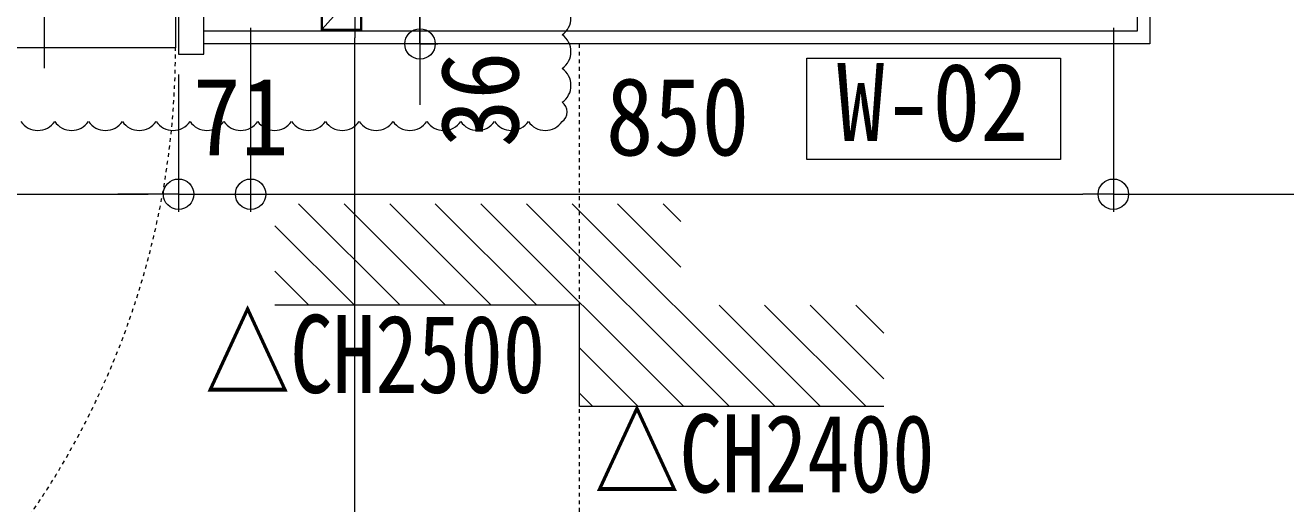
# Model space of a CAD drawing. Units: millimetres at full size, sheet at 1:30. Extents: x -17796 to 21385, y -23279 to 7734.
# Drawn here: x 16782 to 18024, y -884 to -412 of the extents above; entities that cross this region are included whole.
import ezdxf
from ezdxf.enums import TextEntityAlignment as Align

# ---------------------------------------------------------------- set-up
doc = ezdxf.new("R2010")
doc.units = ezdxf.units.MM
doc.header["$LTSCALE"] = 30
doc.linetypes.add('USER11', pattern=[0.25, 0.125, -0.125])
doc.layers.add('0-1_(W)電灯', color=253, linetype='Continuous', lineweight=18)
doc.styles.add('ＭＳ ゴシック', font='')
doc.styles.get('ＭＳ ゴシック').set_extended_font_data('MS Gothic')

msp = doc.modelspace()

# ---------------------------------------------------------------- linework, layer by layer
at = {"layer": '0-1_(W)電灯'}
msp.add_line((17074.57, -415.54), (17112.57, -372.54), dxfattribs=at)
at = {"layer": '0-1_(W)電灯', "color": 7}
for p, q in [((16800.72, -394.04), (16800.72, -424.04)), ((17106.81, -394.04), (17106.81, -424.04)), ((17170.92, -394.04), (17170.92, -424.04)), ((17170.92, -430.04), (17170.92, -460.04)), ((16933.07, -578.31), (16903.07, -578.31)), ((16933.07, -578.31), (16903.07, -578.31)), ((17004.07, -578.31), (17034.07, -578.31)), ((17004.07, -578.31), (17034.07, -578.31)), ((17854.07, -578.31), (17824.07, -578.31)), ((17854.07, -578.31), (17884.07, -578.31))]:
    msp.add_line(p, q, dxfattribs=at)
at = {"layer": '0-1_(W)電灯', "color": 6}
for p, q in [((17004.07, -414.04), (17004.07, -595.81)), ((17004.07, -414.04), (17004.07, -595.81)), ((17854.07, -414.04), (17854.07, -595.81)), ((17854.07, -414.04), (17854.07, -595.81)), ((16800.72, -424.04), (16800.72, -454.04)), ((17106.81, -1189.04), (17106.81, -424.04)), ((16933.07, -460.04), (16933.07, -595.81)), ((16933.07, -460.04), (16933.07, -595.81)), ((16145.07, -578.31), (16903.07, -578.31)), ((16903.07, -578.31), (16873.07, -578.31)), ((16933.07, -578.31), (17004.07, -578.31)), ((17034.07, -578.31), (17064.07, -578.31)), ((17034.07, -578.31), (17824.07, -578.31)), ((17884.07, -578.31), (19454.07, -578.31))]:
    msp.add_line(p, q, dxfattribs=at)
at = {"layer": '0-1_(W)電灯', "color": 171}
for p, q in [((17170.92, -424.04), (17170.92, -454.04)), ((17170.92, -430.04), (17188.42, -430.04)), ((17170.92, -460.04), (17170.92, -490.04))]:
    msp.add_line(p, q, dxfattribs=at)
at = {"layer": '0-1_(W)電灯', "color": 3, "linetype": 'USER11'}
msp.add_line((17328.07, -4289.04), (17328.07, -430.04), dxfattribs=at)
at = {"layer": '0-1_(W)電灯', "color": 2}
for p, q in [((17151.31, -687.69), (17051.31, -587.69)), ((17196.21, -687.69), (17096.21, -587.69)), ((17241.11, -687.69), (17141.11, -587.69)), ((17286.02, -687.69), (17186.02, -587.69)), ((17430.92, -787.69), (17230.92, -587.69)), ((17475.82, -787.69), (17275.82, -587.69)), ((17520.72, -787.69), (17320.72, -587.69)), ((17428.07, -650.14), (17365.62, -587.69)), ((17428.07, -605.23), (17410.52, -587.69)), ((17106.41, -687.69), (17028.07, -609.35)), ((17061.51, -687.69), (17028.07, -654.25)), ((17565.62, -787.69), (17465.62, -687.69)), ((17610.52, -787.69), (17510.52, -687.69)), ((17628.07, -760.33), (17555.42, -687.69)), ((17628.07, -715.43), (17600.32, -687.69)), ((17386.02, -787.69), (17328.07, -729.74)), ((17341.11, -787.69), (17328.07, -774.64))]:
    msp.add_line(p, q, dxfattribs=at)
at = {"layer": '0-1_(W)電灯', "color": 30}
msp.add_lwpolyline([(19415.07, 227.46), (17877.57, 227.46), (17877.57, -417.54), (16958.07, -417.54)], dxfattribs=at)
at = {"layer": '0-1_(W)電灯', "color": 4}
msp.add_lwpolyline([(19415.07, 214.96), (17890.07, 214.96), (17890.07, -430.04), (16958.07, -430.04)], dxfattribs=at)
at = {"layer": '0-1_(W)電灯', "color": 6}
for points in [[(16958.07, -348.04), (16933.07, -348.04), (16933.07, -440.04), (16958.07, -440.04)], [(16118.07, -398.04), (16930.07, -398.04), (16930.07, -434.04), (16118.07, -434.04)]]:
    msp.add_lwpolyline(points, close=True, dxfattribs=at)
at = {"layer": '0-1_(W)電灯'}
for points in [[(17113.57, -371.54), (17073.57, -371.54), (17073.57, -416.54), (17113.57, -416.54)], [(17112.57, -372.54), (17074.57, -372.54), (17074.57, -415.54), (17112.57, -415.54)]]:
    msp.add_lwpolyline(points, close=True, dxfattribs=at)
at = {"layer": '0-1_(W)電灯', "color": 171}
msp.add_lwpolyline([(17170.92, -430.04), (17170.92, -394.04), (17188.42, -394.04)], dxfattribs=at)
at = {"layer": '0-1_(W)電灯', "color": 2}
msp.add_lwpolyline([(17802.11, -544.08), (17552.11, -544.08), (17552.11, -444.08), (17802.11, -444.08)], close=True, dxfattribs=at)
msp.add_lwpolyline([(17628.07, -787.69), (17328.07, -787.69), (17328.07, -687.69), (17028.07, -687.69)], dxfattribs=at)
at = {"layer": '0-1_(W)電灯', "color": 7}
for centre in [(17170.92, -430.04), (16933.07, -578.31), (16933.07, -578.31), (17004.07, -578.31), (17004.07, -578.31), (17854.07, -578.31), (17854.07, -578.31)]:
    msp.add_circle(centre, 15, dxfattribs=at)
at = {"layer": '0-1_(W)電灯', "color": 1}
for centre, radius, start, end in [((17299.37, -404.32), 20.35, 305, 55), ((17299.37, -437.65), 20.35, 305, 55), ((17299.37, -470.98), 20.35, 305, 55), ((17304.37, -497.16), 11.62, 305, 55), ((16794.37, -495.01), 20.35, 215, 325), ((16827.7, -495.01), 20.35, 215, 325), ((16861.04, -495.01), 20.35, 215, 325), ((16894.37, -495.01), 20.35, 215, 325), ((16927.7, -495.01), 20.35, 215, 325), ((16961.04, -495.01), 20.35, 215, 325), ((16994.37, -495.01), 20.35, 215, 325), ((17027.7, -495.01), 20.35, 215, 325), ((17061.04, -495.01), 20.35, 215, 325), ((17094.37, -495.01), 20.35, 215, 325), ((17127.7, -495.01), 20.35, 215, 325), ((17161.04, -495.01), 20.35, 215, 325), ((17194.37, -495.01), 20.35, 215, 325), ((17227.7, -495.01), 20.35, 215, 325), ((17261.04, -495.01), 20.35, 215, 325), ((17294.37, -495.01), 20.35, 215, 325)]:
    msp.add_arc(centre, radius, start, end, dxfattribs=at)
at = {"layer": '0-1_(W)電灯', "color": 6, "linetype": 'USER11'}
msp.add_arc((16118.07, -434.04), 812, 277.25096, 0.04932, dxfattribs=at)

# ---------------------------------------------------------------- texts
at = {"layer": '0-1_(W)電灯', "color": 9, "style": 'ＭＳ ゴシック', "width": 0.9}
msp.add_text('36', height=76.97, rotation=90, dxfattribs=at).set_placement((17291.1, -531.94), align=Align.BOTTOM_LEFT)
at = {"layer": '0-1_(W)電灯', "color": 2, "style": 'ＭＳ ゴシック', "width": 0.9}
msp.add_text('W-02', height=76.97, dxfattribs=at).set_placement((17581.61, -548.88), align=Align.BOTTOM_LEFT)
at = {"layer": '0-1_(W)電灯', "color": 9, "style": 'ＭＳ ゴシック'}
for s, width, p in [('71', 0.9, (16947.18, -563.12)), ('850', 0.9, (17354.02, -563.12)), ('△CH2500', 0.8, (16959.09, -797.4)), ('△CH2400', 0.8, (17342.66, -895.53))]:
    msp.add_text(s, height=76.97, dxfattribs=dict(at, width=width)).set_placement(p, align=Align.BOTTOM_LEFT)

doc.saveas('drawing.dxf')
